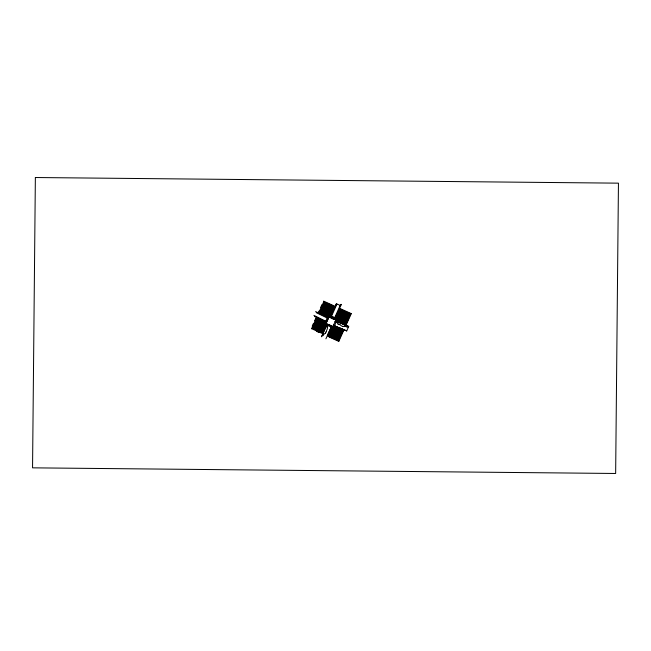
<?xml version="1.0" encoding="UTF-8"?>
<svg xmlns="http://www.w3.org/2000/svg" width="651" height="651" viewBox="0 0 651 651"><rect width="100%" height="100%" fill="white"/><g stroke="black" fill="none" stroke-linecap="round" stroke-linejoin="round"><path stroke-width="0.98" d="M336.16 322.164L337.275 322.57L338.17 324.052M339.993 324.776L342.312 326.411L344.582 326.306M323.498 334.769L323.221 335.542L321.854 335.957M326.932 325.345L327.445 328.486L326.118 331.782M326.208 331.798L325.524 333.1M312.236 326.167L313.448 323.482M314.661 320.788L315.873 318.103M319.088 310.975L318.274 312.765L326.005 316.598L327.713 312.797L323.531 301.112L335.192 306.361M320.699 307.386L321.911 304.692M322.847 333.743L311.601 328.674L316.671 317.428L316.28 317.208M318.665 312.993L323.734 301.747L334.988 306.816M316.671 317.428L317.379 317.753L312.635 328.283L311.601 328.674M319.381 313.31L324.125 302.78L334.663 307.524M317.379 317.753L317.769 317.981L313.212 328.104L312.635 328.283L323.173 333.035M319.771 313.538L324.336 303.415L334.459 307.98M317.769 317.981L318.485 318.298L314.246 327.713L313.212 328.104L323.335 332.669M320.487 313.863L324.727 304.448L334.142 308.696M318.485 318.298L318.876 318.526L314.815 327.526L314.246 327.713L323.661 331.953M320.878 314.083L324.93 305.083L333.939 309.144M318.876 318.526L319.584 318.852L315.857 327.136L314.815 327.526L323.824 331.587M321.586 314.409L325.321 306.116L333.613 309.86M319.584 318.852L319.975 319.071L316.427 326.957L315.857 327.136L324.141 330.871M321.976 314.636L325.533 306.759L333.41 310.307M319.975 319.071L320.691 319.397L317.46 326.558L316.427 326.957L324.312 330.505M322.693 314.954L325.923 307.793L333.092 311.023M320.691 319.397L321.081 319.625L318.038 326.379L317.46 326.558L324.629 329.788M323.083 315.182L326.127 308.428L332.889 311.471M321.081 319.625L321.797 319.942L319.071 325.988L318.038 326.379L324.8 329.422M323.799 315.507L326.517 309.461L332.563 312.187M321.797 319.942L322.188 320.17L319.649 325.801L319.071 325.988L325.118 328.714M324.19 315.727L326.729 310.096L332.36 312.635M322.188 320.17L322.896 320.495L320.683 325.41L319.649 325.801L325.28 328.348M324.898 316.052L327.119 311.129L332.043 313.351M322.896 320.495L323.287 320.715L321.252 325.231L320.683 325.41L325.606 327.632M325.288 316.28L327.323 311.764L331.839 313.798M323.287 320.715L324.003 321.041L322.294 324.841L321.252 325.231L325.769 327.266M324.003 321.041L324.393 321.269L322.294 324.841L326.094 326.55M324.393 321.269L325.109 321.586L323.897 324.263L322.863 324.654L326.257 326.184M315.605 311.56L327.494 317.371L327.111 317.151L328.316 314.474L327.713 312.797L331.514 314.514M325.956 323.588L329.072 316.663L335.957 319.787L332.84 326.696L325.972 323.547L329.105 316.809M321.472 336.795L326.745 325.101M330.789 316.126L336.388 303.708M336.396 304.522L336.697 303.854M330.692 317.973L330.895 317.525M331.416 316.41L337.015 303.993M327.038 326.712L327.543 326.9M329.137 324.882L329.894 324.873M334.118 318.974L333.914 319.421L331.497 318.331M334.606 317.851L340.196 305.433L337.576 304.245M340.213 306.239L341.075 304.318M325.915 338.805L331.188 327.103M335.232 318.127L341.295 304.416L340.424 304.928M333.279 325.524L333.703 324.58M334.996 321.716L335.387 320.845M330.049 329.634L334.972 331.855L337.185 326.932L334.907 326.005L333.703 328.682L338.789 341.368L344.037 329.715L346.714 330.92L348.692 326.468L336.477 321.423L348.692 326.468M336.909 321.561L338.113 318.884L351.288 313.619L339.635 308.362M335.623 326.322L334.093 329.715L330.7 328.185M337.617 321.887L339.147 318.494L335.753 316.964M336.046 326.468L334.337 330.269L330.537 328.552M338.048 322.025L339.757 318.225L335.957 316.516M336.762 326.786L334.728 331.302L330.212 329.268M338.764 322.351L340.798 317.834L336.282 315.8M339.187 322.489L341.409 317.566L336.486 315.353M339.903 322.815L342.442 317.175L336.803 314.636M327.29 335.745L338.544 340.815L343.614 329.569L338.333 327.396L335.607 333.442L329.561 330.716M340.335 322.953L343.053 316.915L337.006 314.189M339.041 327.713L335.997 334.476L329.243 331.424M341.043 323.278L344.086 316.516L337.332 313.473M339.472 327.86L336.241 335.021L329.072 331.79M341.474 323.417L344.704 316.256L337.535 313.025M340.188 328.177L336.632 336.062L328.755 332.506M342.19 323.742L345.738 315.865L337.853 312.309M340.611 328.324L336.876 336.608L328.584 332.873M342.613 323.881L346.348 315.597L338.056 311.862M341.327 328.641L337.275 337.641L328.267 333.589M343.329 324.206L347.382 315.206L338.382 311.145M341.759 328.788L337.519 338.195L328.104 333.955M343.752 324.344L347.992 314.938L338.585 310.698M342.467 329.105L337.91 339.228L327.779 334.671M344.469 324.67L349.034 314.547L338.902 309.982M342.898 329.251L338.154 339.781L327.616 335.037M344.9 324.808L349.644 314.278L339.106 309.534M345.608 325.134L350.677 313.888L339.431 308.818M346.039 325.272L351.288 313.619M338.528 324.288L339.122 324.564M338.243 324.401L337.95 324.035M344.558 326.297L345.404 326.379M325.354 333.125L323.506 334.671M346.56 326.826L348.375 327.233M346.438 326.778L345.209 326.379M326.102 323.466L323.897 324.263L326.582 325.476M339.944 324.703L338.911 324.483M342.703 326.493L343.142 326.395M334.907 326.005L334.476 325.858L346.714 330.92M338.333 327.396L337.902 327.25L335.363 332.889L329.723 330.35M327.201 317.997L316.231 312.635M325.76 321.179L313.888 315.377M336.128 304.286L336.779 304.513M339.968 305.946L340.595 306.23M336.079 304.383L336.722 304.635M339.928 306.027L340.522 306.385M331.31 314.962L327.925 313.432L326.395 316.825L327.111 317.151M330.993 315.678L328.316 314.474L329.113 316.793L335.875 319.836L338.113 318.884L335.436 317.68M331.489 316.248L334.679 317.688M326.013 323.523L332.881 326.615M331.017 327.477L333.703 328.682L332.84 326.501M316.41 331.286L319.096 332.498M328.918 336.925L338.789 341.368M344.436 326.338L344.875 326.493M314.514 316.451L325.5 321.814L325.109 321.586M35.366 177.52L32.55 467.841L615.651 473.48L618.45 183.159L35.366 177.52M328.519 315.108L324.475 324.084L333.458 328.128L337.503 319.153L328.519 315.108"/></g></svg>
